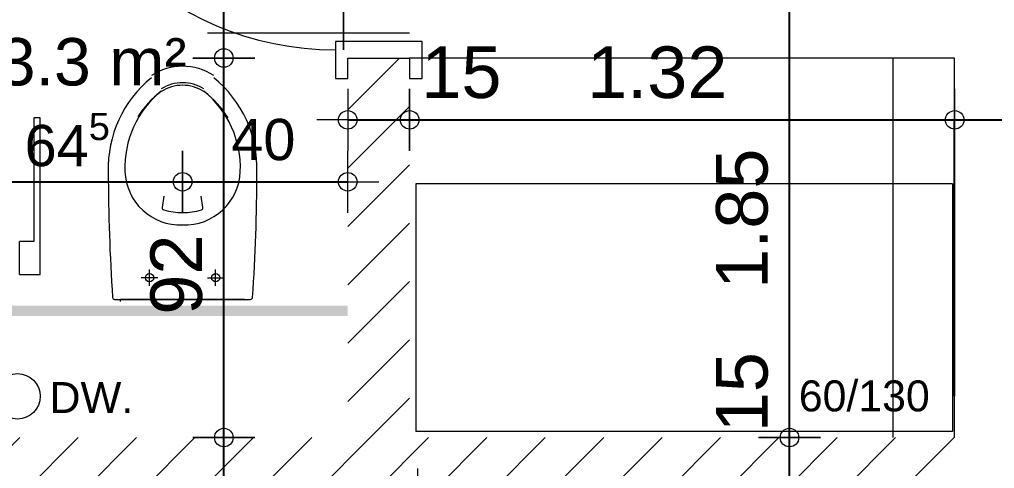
# Model space of a CAD drawing. Header units: metres. Extents: x 2.1 to 55.1, y 135.2 to 164.9.
# Drawn here: x 30.296 to 32.657, y 153.4 to 154.488 of the extents above; entities that cross this region are included whole.
import ezdxf

# ---------------------------------------------------------------- set-up
doc = ezdxf.new("R2010")
doc.units = ezdxf.units.M
doc.header["$PDMODE"] = 65
doc.linetypes.add('AUSGEZOGEN', pattern=[0])
doc.linetypes.add('VERDECKT', pattern=[9.525, 6.35, -3.175])
doc.layers.add('XR$1$_3808', color=7, linetype='Continuous')
for name, color, linetype, lineweight in [('XR$1$Bad', 7, 'AUSGEZOGEN', 13), ('XR$1$Hilfskonstruktion', 180, 'VERDECKT', 13), ('XR$1$Leichtbauwaende', 7, 'AUSGEZOGEN', 18), ('XR$1$Oeffnungsrichtung Tuere', 7, 'AUSGEZOGEN', 13), ('XR$1$Raumbezeichnung', 7, 'AUSGEZOGEN', 18), ('XR$1$Tuerzarge', 7, 'AUSGEZOGEN', 13), ('XR$1$Wand Mauerwerk tragend', 7, 'AUSGEZOGEN', 35), ('XR$1$Werkplan- Ausfuehrungsmasse', 7, 'AUSGEZOGEN', 13)]:
    doc.layers.add(name, color=color, linetype=linetype, lineweight=lineweight)
for name, color, linetype, lineweight, true_color in [('XR$1$Moebel', 7, 'AUSGEZOGEN', 13, 0xababab), ('XR$1$Sanitaer Apparate', 7, 'AUSGEZOGEN', 18, 0x656565), ('XR$1$Sanitaer Leitungen', 7, 'AUSGEZOGEN', 18, 0x656565), ('XR$1$Sanitaer Vermassung', 7, 'AUSGEZOGEN', 18, 0x656565)]:
    doc.layers.add(name, color=color, linetype=linetype, lineweight=lineweight, true_color=true_color)
doc.styles.add('ARIAL', font='ARIAL.TTF')
doc.dimstyles.new('DIMSTYLE_16', dxfattribs={"dimtxt": 0.125, "dimasz": 0.15, "dimexe": 0, "dimexo": 0, "dimgap": 0.0625, "dimtad": 2, "dimdec": 1, "dimlfac": 100, "dimrnd": 0.5, "dimzin": 4, "dimdsep": 46, "dimtxsty": 'ARIAL', "dimblk1": 'ALL_ML_KREIS', "dimblk2": 'ALL_ML_KREIS', "dimsah": 1, "dimcen": 0, "dimclrd": 256, "dimclre": 256, "dimclrt": 256, "dimadec": 0, "dimazin": 0, "dimtfac": 1, "dimtdec": 0, "dimtix": 1, "dimtmove": 2, "dimatfit": 3, "dimfxl": 0, "dimtvp": 1.2, "dimtzin": 0, "dimlwd": 0, "dimlwe": -1, "dimarcsym": 0})
doc.dimstyles.new('DIMSTYLE_18', dxfattribs={"dimtxt": 0.125, "dimasz": 0.15, "dimexe": 0, "dimexo": 0, "dimgap": 0.0625, "dimtad": 2, "dimrnd": 0.005, "dimzin": 4, "dimdsep": 46, "dimtxsty": 'ARIAL', "dimblk1": 'ALL_ML_KREIS', "dimblk2": 'ALL_ML_KREIS', "dimsah": 1, "dimcen": 0, "dimclrd": 256, "dimclre": 256, "dimclrt": 256, "dimadec": 0, "dimazin": 0, "dimtfac": 1, "dimtdec": 0, "dimtix": 1, "dimtmove": 2, "dimatfit": 3, "dimfxl": 0, "dimtzin": 0, "dimlwd": 0, "dimlwe": -1, "dimarcsym": 0})
doc.dimstyles.new('DIMSTYLE_26', dxfattribs={"dimtxt": 0.125, "dimasz": 0.15, "dimexe": 0, "dimexo": 0, "dimgap": 0.0625, "dimtad": 2, "dimdec": 1, "dimlfac": 100, "dimrnd": 0.5, "dimzin": 4, "dimdsep": 46, "dimtxsty": 'ARIAL', "dimblk1": 'ALL_ML_KREIS', "dimblk2": 'ALL_ML_KREIS', "dimsah": 1, "dimcen": 0, "dimclrd": 256, "dimclre": 256, "dimclrt": 256, "dimadec": 0, "dimazin": 0, "dimtfac": 1, "dimtdec": 0, "dimtix": 1, "dimtmove": 2, "dimatfit": 3, "dimfxl": 0, "dimtzin": 0, "dimlwd": 0, "dimlwe": -1, "dimarcsym": 0})
doc.dimstyles.new('DIMSTYLE_31', dxfattribs={"dimtxt": 0.1, "dimasz": 0.15, "dimexe": 0, "dimexo": 0, "dimgap": 0.05, "dimtad": 2, "dimdec": 1, "dimlfac": 100, "dimrnd": 0.5, "dimzin": 4, "dimdsep": 46, "dimtxsty": 'ARIAL', "dimblk1": 'ALL_ML_KREIS', "dimblk2": 'ALL_ML_KREIS', "dimsah": 1, "dimcen": 0, "dimclrd": 240, "dimclre": 240, "dimclrt": 240, "dimadec": 0, "dimazin": 0, "dimtfac": 1, "dimtdec": 0, "dimtix": 1, "dimtmove": 2, "dimatfit": 3, "dimfxl": 0, "dimtzin": 0, "dimlwd": 0, "dimlwe": 13, "dimarcsym": 0})
pattern_1 = [(45, (0, 0), (-0.14142136, 0.14142136), []), (45, (-0.07071, 0.07071), (-0.14142136, 0.14142136), [])]

# ---------------------------------------------------------------- blocks, each defined once
blk = doc.blocks.new('ALL_ML_KREIS')
at = {"color": 0, "linetype": 'ByBlock', "lineweight": -2}
for p, q in [((0, -0.5), (0, 0.5)), ((-1, 0), (0.5, 0))]:
    blk.add_line(p, q, dxfattribs=at)
blk.add_circle((0, 0), 0.15, dxfattribs=at)
blk = doc.blocks.new('*D99')
at = {"layer": 'DEFPOINTS', "transparency": 33554687}
for p in [(31.0909, 154.3947), (31.0909, 154.2447), (31.2409, 153.4747)]:
    blk.add_point(p, dxfattribs=at)
at = {"layer": 'XR$1$Werkplan- Ausfuehrungsmasse', "lineweight": -2, "transparency": 33554687}
for p, q in [((31.0909, 154.2447), (31.0909, 154.2447)), ((31.0909, 154.2447), (31.2409, 154.2447)), ((31.2409, 154.2447), (31.2409, 154.2447))]:
    blk.add_line(p, q, dxfattribs=at)
at = {"layer": 'XR$1$Werkplan- Ausfuehrungsmasse', "transparency": 33554687, "xscale": 0.15, "yscale": 0.15, "zscale": 0.15, "rotation": 180}
blk.add_blockref('ALL_ML_KREIS', (31.0909, 154.2447), dxfattribs=at)
at = {"layer": 'XR$1$Werkplan- Ausfuehrungsmasse', "transparency": 33554687, "xscale": 0.15, "yscale": 0.15, "zscale": 0.15}
blk.add_blockref('ALL_ML_KREIS', (31.2409, 154.2447), dxfattribs=at)
at = {"layer": 'XR$1$Werkplan- Ausfuehrungsmasse', "transparency": 33554687, "insert": (31.3662, 154.3593), "char_height": 0.125, "width": 0.5, "attachment_point": 5, "style": 'ARIAL'}
blk.add_mtext('\\A1;{\\A1;{15\\H0.082500;\\S^ ;}}', dxfattribs=at)
blk = doc.blocks.new('*D100')
at = {"layer": 'DEFPOINTS', "transparency": 33554687}
for p in [(31.2409, 154.2447), (31.2409, 153.4747), (32.5609, 153.4747)]:
    blk.add_point(p, dxfattribs=at)
at = {"layer": 'XR$1$Werkplan- Ausfuehrungsmasse', "lineweight": -2, "transparency": 33554687}
for p, q in [((31.2409, 154.2447), (31.2409, 154.2447)), ((31.2409, 154.2447), (32.5609, 154.2447)), ((32.5609, 153.5747), (32.5609, 154.2447))]:
    blk.add_line(p, q, dxfattribs=at)
at = {"layer": 'XR$1$Werkplan- Ausfuehrungsmasse', "transparency": 33554687, "xscale": 0.15, "yscale": 0.15, "zscale": 0.15, "rotation": 180}
blk.add_blockref('ALL_ML_KREIS', (31.2409, 154.2447), dxfattribs=at)
at = {"layer": 'XR$1$Werkplan- Ausfuehrungsmasse', "transparency": 33554687, "xscale": 0.15, "yscale": 0.15, "zscale": 0.15}
blk.add_blockref('ALL_ML_KREIS', (32.5609, 154.2447), dxfattribs=at)
at = {"layer": 'XR$1$Werkplan- Ausfuehrungsmasse', "transparency": 33554687, "insert": (31.8406, 154.3594), "char_height": 0.125, "width": 0.5, "attachment_point": 5, "style": 'ARIAL'}
blk.add_mtext('\\A1;{\\A1;{1.32\\H0.082500;\\S^ ;}}', dxfattribs=at)
blk = doc.blocks.new('*D101')
at = {"layer": 'DEFPOINTS', "transparency": 33554687}
for p in [(32.5609, 154.2447), (33.7909, 154.0947), (32.5609, 153.4747)]:
    blk.add_point(p, dxfattribs=at)
at = {"layer": 'XR$1$Werkplan- Ausfuehrungsmasse', "lineweight": -2, "transparency": 33554687}
for p, q in [((32.5609, 153.5747), (32.5609, 154.2447)), ((32.5609, 154.2447), (33.7909, 154.2447)), ((33.7909, 154.2447), (33.7909, 154.2447))]:
    blk.add_line(p, q, dxfattribs=at)
at = {"layer": 'XR$1$Werkplan- Ausfuehrungsmasse', "transparency": 33554687, "xscale": 0.15, "yscale": 0.15, "zscale": 0.15, "rotation": 180}
blk.add_blockref('ALL_ML_KREIS', (32.5609, 154.2447), dxfattribs=at)
at = {"layer": 'XR$1$Werkplan- Ausfuehrungsmasse', "transparency": 33554687, "xscale": 0.15, "yscale": 0.15, "zscale": 0.15}
blk.add_blockref('ALL_ML_KREIS', (33.7909, 154.2447), dxfattribs=at)
at = {"layer": 'XR$1$Werkplan- Ausfuehrungsmasse', "transparency": 33554687, "insert": (33.1849, 154.3594), "char_height": 0.125, "width": 0.5, "attachment_point": 5, "style": 'ARIAL'}
blk.add_mtext('\\A1;{\\A1;{1.23\\H0.082500;\\S^ ;}}', dxfattribs=at)
blk = doc.blocks.new('*D110')
at = {"layer": 'DEFPOINTS', "transparency": 33554687}
for p in [(31.0909, 153.4747), (30.7909, 153.3247), (32.4109, 153.3247)]:
    blk.add_point(p, dxfattribs=at)
at = {"layer": 'XR$1$Werkplan- Ausfuehrungsmasse', "lineweight": -2, "transparency": 33554687}
for p, q in [((30.7909, 153.4747), (30.7909, 153.4747)), ((30.7909, 153.3247), (30.7909, 153.4747)), ((30.7909, 153.3247), (30.7909, 153.3247))]:
    blk.add_line(p, q, dxfattribs=at)
at = {"layer": 'XR$1$Werkplan- Ausfuehrungsmasse', "transparency": 33554687, "xscale": 0.15, "yscale": 0.15, "zscale": 0.15}
for p, rotation in [((30.7909, 153.4747), 90), ((30.7909, 153.3247), 270)]:
    blk.add_blockref('ALL_ML_KREIS', p, dxfattribs=dict(at, rotation=rotation))
at = {"layer": 'XR$1$Werkplan- Ausfuehrungsmasse', "transparency": 33554687, "insert": (30.6763, 153.2025), "char_height": 0.125, "width": 0.5, "attachment_point": 5, "rotation": 90, "style": 'ARIAL'}
blk.add_mtext('\\A1;{\\A1;{15\\H0.082500;\\S^ ;}}', dxfattribs=at)
blk = doc.blocks.new('*D111')
at = {"layer": 'DEFPOINTS', "transparency": 33554687}
for p in [(31.0909, 154.3947), (30.7909, 153.4747), (31.0909, 153.4747)]:
    blk.add_point(p, dxfattribs=at)
at = {"layer": 'XR$1$Werkplan- Ausfuehrungsmasse', "lineweight": -2, "transparency": 33554687}
for p, q in [((30.7909, 154.3947), (30.7909, 154.3947)), ((30.7909, 153.4747), (30.7909, 154.3947)), ((30.7909, 153.4747), (30.7909, 153.4747))]:
    blk.add_line(p, q, dxfattribs=at)
at = {"layer": 'XR$1$Werkplan- Ausfuehrungsmasse', "transparency": 33554687, "xscale": 0.15, "yscale": 0.15, "zscale": 0.15}
for p, rotation in [((30.7909, 154.3947), 90), ((30.7909, 153.4747), 270)]:
    blk.add_blockref('ALL_ML_KREIS', p, dxfattribs=dict(at, rotation=rotation))
at = {"layer": 'XR$1$Werkplan- Ausfuehrungsmasse', "transparency": 33554687, "insert": (30.6763, 153.8697), "char_height": 0.125, "width": 0.5, "attachment_point": 5, "rotation": 90, "style": 'ARIAL'}
blk.add_mtext('\\A1;{\\A1;{92\\H0.082500;\\S^ ;}}', dxfattribs=at)
blk = doc.blocks.new('*D112')
at = {"layer": 'DEFPOINTS', "transparency": 33554687}
for p in [(31.0909, 155.1747), (30.7909, 154.3947), (31.0909, 154.3947)]:
    blk.add_point(p, dxfattribs=at)
at = {"layer": 'XR$1$Werkplan- Ausfuehrungsmasse', "lineweight": -2, "transparency": 33554687}
for p, q in [((30.7909, 155.1747), (30.7909, 155.1747)), ((30.7909, 154.3947), (30.7909, 155.1747)), ((30.7909, 154.3947), (30.7909, 154.3947))]:
    blk.add_line(p, q, dxfattribs=at)
at = {"layer": 'XR$1$Werkplan- Ausfuehrungsmasse', "transparency": 33554687, "xscale": 0.15, "yscale": 0.15, "zscale": 0.15}
for p, rotation in [((30.7909, 155.1747), 90), ((30.7909, 154.3947), 270)]:
    blk.add_blockref('ALL_ML_KREIS', p, dxfattribs=dict(at, rotation=rotation))
at = {"layer": 'XR$1$Werkplan- Ausfuehrungsmasse', "transparency": 33554687, "insert": (30.6763, 154.9533), "char_height": 0.125, "width": 0.5, "attachment_point": 5, "rotation": 90, "style": 'ARIAL'}
blk.add_mtext('\\A1;{\\A1;{78\\H0.082500;\\S^ ;}}', dxfattribs=at)
at = {"layer": 'XR$1$Werkplan- Ausfuehrungsmasse', "transparency": 33554687, "insert": (30.8414, 154.659), "char_height": 0.125, "width": 0.00625, "attachment_point": 1, "rotation": 90, "line_spacing_factor": 0.60241, "style": 'ARIAL'}
blk.add_mtext('\\A1;{2.14\\H0.082500;\\S^ ;}', dxfattribs=at)
blk = doc.blocks.new('*D115')
at = {"layer": 'DEFPOINTS', "transparency": 33554687}
for p in [(32.4109, 153.3247), (31.2609, 152.1447), (31.5609, 152.1447)]:
    blk.add_point(p, dxfattribs=at)
at = {"layer": 'XR$1$Werkplan- Ausfuehrungsmasse', "lineweight": -2, "transparency": 33554687}
for p, q in [((31.2609, 153.3247), (31.2609, 153.3247)), ((31.2609, 152.1447), (31.2609, 153.3247)), ((31.4609, 152.1447), (31.2609, 152.1447))]:
    blk.add_line(p, q, dxfattribs=at)
at = {"layer": 'XR$1$Werkplan- Ausfuehrungsmasse', "transparency": 33554687, "xscale": 0.15, "yscale": 0.15, "zscale": 0.15}
for p, rotation in [((31.2609, 153.3247), 90), ((31.2609, 152.1447), 270)]:
    blk.add_blockref('ALL_ML_KREIS', p, dxfattribs=dict(at, rotation=rotation))
at = {"layer": 'XR$1$Werkplan- Ausfuehrungsmasse', "transparency": 33554687, "insert": (31.1463, 152.6936), "char_height": 0.125, "width": 0.5, "attachment_point": 5, "rotation": 90, "style": 'ARIAL'}
blk.add_mtext('\\A1;{\\A1;{1.18\\H0.082500;\\S^ ;}}', dxfattribs=at)
blk = doc.blocks.new('*D208')
at = {"layer": 'DEFPOINTS', "transparency": 33554687}
for p in [(33.7909, 154.0947), (32.5609, 153.1747), (32.5609, 152.9147)]:
    blk.add_point(p, dxfattribs=at)
at = {"layer": 'XR$1$Werkplan- Ausfuehrungsmasse', "lineweight": -2, "transparency": 33554687}
for p, q in [((32.5609, 153.0742), (32.5609, 152.9147)), ((32.5609, 152.9147), (33.7909, 152.9147)), ((33.7909, 152.9147), (33.7909, 152.9147))]:
    blk.add_line(p, q, dxfattribs=at)
at = {"layer": 'XR$1$Werkplan- Ausfuehrungsmasse', "transparency": 33554687, "xscale": 0.15, "yscale": 0.15, "zscale": 0.15, "rotation": 180}
blk.add_blockref('ALL_ML_KREIS', (32.5609, 152.9147), dxfattribs=at)
at = {"layer": 'XR$1$Werkplan- Ausfuehrungsmasse', "transparency": 33554687, "xscale": 0.15, "yscale": 0.15, "zscale": 0.15}
blk.add_blockref('ALL_ML_KREIS', (33.7909, 152.9147), dxfattribs=at)
at = {"layer": 'XR$1$Werkplan- Ausfuehrungsmasse', "transparency": 33554687, "insert": (33.1849, 153.0294), "char_height": 0.125, "width": 0.5, "attachment_point": 5, "style": 'ARIAL'}
blk.add_mtext('\\A1;{\\A1;{1.23\\H0.082500;\\S^ ;}}', dxfattribs=at)
blk = doc.blocks.new('*D252')
at = {"layer": 'DEFPOINTS', "color": 240, "lineweight": 13, "transparency": 33554687}
for p in [(30.0459, 154.0947), (30.0459, 153.878), (30.6909, 153.8097)]:
    blk.add_point(p, dxfattribs=at)
at = {"layer": 'XR$1$Sanitaer Vermassung', "color": 240, "linetype": 'AUSGEZOGEN', "lineweight": -2, "transparency": 33554687}
for p, q in [((30.0459, 154.0947), (30.0459, 154.0947)), ((30.6909, 154.0947), (30.6909, 154.0947))]:
    blk.add_line(p, q, dxfattribs=at)
at = {"layer": 'XR$1$Sanitaer Vermassung', "color": 240, "lineweight": -2, "transparency": 33554687}
blk.add_line((30.0459, 154.0947), (30.6909, 154.0947), dxfattribs=at)
at = {"layer": 'XR$1$Sanitaer Vermassung', "color": 240, "lineweight": 13, "transparency": 33554687, "xscale": 0.15, "yscale": 0.15, "zscale": 0.15, "rotation": 180}
blk.add_blockref('ALL_ML_KREIS', (30.0459, 154.0947), dxfattribs=at)
at = {"layer": 'XR$1$Sanitaer Vermassung', "color": 240, "lineweight": 13, "transparency": 33554687, "xscale": 0.15, "yscale": 0.15, "zscale": 0.15}
blk.add_blockref('ALL_ML_KREIS', (30.6909, 154.0947), dxfattribs=at)
at = {"layer": 'XR$1$Sanitaer Vermassung', "color": 240, "lineweight": 13, "transparency": 33554687, "insert": (30.4116, 154.1964), "char_height": 0.1, "width": 0.4, "attachment_point": 5, "style": 'ARIAL'}
blk.add_mtext('\\A1;{\\A1;{64\\H0.066000;\\S5^ ;}}', dxfattribs=at)
blk = doc.blocks.new('*D253')
at = {"layer": 'DEFPOINTS', "color": 240, "lineweight": 13, "transparency": 33554687}
for p in [(30.6909, 154.0947), (30.6909, 153.8097), (31.0909, 153.4747)]:
    blk.add_point(p, dxfattribs=at)
at = {"layer": 'XR$1$Sanitaer Vermassung', "color": 240, "linetype": 'AUSGEZOGEN', "lineweight": -2, "transparency": 33554687}
for p, q in [((30.6909, 154.0947), (30.6909, 154.0947)), ((31.0909, 154.0947), (31.0909, 154.0947))]:
    blk.add_line(p, q, dxfattribs=at)
at = {"layer": 'XR$1$Sanitaer Vermassung', "color": 240, "lineweight": -2, "transparency": 33554687}
blk.add_line((30.6909, 154.0947), (31.0909, 154.0947), dxfattribs=at)
at = {"layer": 'XR$1$Sanitaer Vermassung', "color": 240, "lineweight": 13, "transparency": 33554687, "xscale": 0.15, "yscale": 0.15, "zscale": 0.15, "rotation": 180}
blk.add_blockref('ALL_ML_KREIS', (30.6909, 154.0947), dxfattribs=at)
at = {"layer": 'XR$1$Sanitaer Vermassung', "color": 240, "lineweight": 13, "transparency": 33554687, "xscale": 0.15, "yscale": 0.15, "zscale": 0.15}
blk.add_blockref('ALL_ML_KREIS', (31.0909, 154.0947), dxfattribs=at)
at = {"layer": 'XR$1$Sanitaer Vermassung', "color": 240, "lineweight": 13, "transparency": 33554687, "insert": (30.8866, 154.1964), "char_height": 0.1, "width": 0.4, "attachment_point": 5, "style": 'ARIAL'}
blk.add_mtext('\\A1;{\\A1;{40\\H0.066000;\\S^ ;}}', dxfattribs=at)
blk = doc.blocks.new('*D665')
at = {"layer": 'DEFPOINTS', "transparency": 33554687}
for p in [(32.4109, 153.3247), (32.1609, 153.1747), (32.4109, 153.1747)]:
    blk.add_point(p, dxfattribs=at)
at = {"layer": 'XR$1$Werkplan- Ausfuehrungsmasse', "lineweight": -2, "transparency": 33554687}
for p, q in [((32.1609, 153.3247), (32.1609, 153.3247)), ((32.1609, 153.1747), (32.1609, 153.3247)), ((32.1609, 153.1747), (32.1609, 153.1747))]:
    blk.add_line(p, q, dxfattribs=at)
at = {"layer": 'XR$1$Werkplan- Ausfuehrungsmasse', "transparency": 33554687, "xscale": 0.15, "yscale": 0.15, "zscale": 0.15}
for p, rotation in [((32.1609, 153.3247), 90), ((32.1609, 153.1747), 270)]:
    blk.add_blockref('ALL_ML_KREIS', p, dxfattribs=dict(at, rotation=rotation))
at = {"layer": 'XR$1$Werkplan- Ausfuehrungsmasse', "transparency": 33554687, "insert": (32.0463, 153.0525), "char_height": 0.125, "width": 0.5, "attachment_point": 5, "rotation": 90, "style": 'ARIAL'}
blk.add_mtext('\\A1;{\\A1;{15\\H0.082500;\\S^ ;}}', dxfattribs=at)
blk = doc.blocks.new('*D666')
at = {"layer": 'DEFPOINTS', "transparency": 33554687}
for p in [(31.2409, 153.4747), (32.1609, 153.3247), (32.4109, 153.3247)]:
    blk.add_point(p, dxfattribs=at)
at = {"layer": 'XR$1$Werkplan- Ausfuehrungsmasse', "lineweight": -2, "transparency": 33554687}
for p, q in [((32.1609, 153.4747), (32.1609, 153.4747)), ((32.1609, 153.3247), (32.1609, 153.4747)), ((32.1609, 153.3247), (32.1609, 153.3247))]:
    blk.add_line(p, q, dxfattribs=at)
at = {"layer": 'XR$1$Werkplan- Ausfuehrungsmasse', "transparency": 33554687, "xscale": 0.15, "yscale": 0.15, "zscale": 0.15}
for p, rotation in [((32.1609, 153.4747), 90), ((32.1609, 153.3247), 270)]:
    blk.add_blockref('ALL_ML_KREIS', p, dxfattribs=dict(at, rotation=rotation))
at = {"layer": 'XR$1$Werkplan- Ausfuehrungsmasse', "transparency": 33554687, "insert": (32.0463, 153.5847), "char_height": 0.125, "width": 0.5, "attachment_point": 5, "rotation": 90, "style": 'ARIAL'}
blk.add_mtext('\\A1;{\\A1;{15\\H0.082500;\\S^ ;}}', dxfattribs=at)
blk = doc.blocks.new('*D667')
at = {"layer": 'DEFPOINTS', "transparency": 33554687}
for p in [(32.2609, 155.3247), (31.2409, 153.4747), (32.1609, 153.4747)]:
    blk.add_point(p, dxfattribs=at)
at = {"layer": 'XR$1$Werkplan- Ausfuehrungsmasse', "lineweight": -2, "transparency": 33554687}
for p, q in [((32.1609, 155.3247), (32.1609, 155.3247)), ((32.1609, 153.4747), (32.1609, 155.3247)), ((32.1609, 153.4747), (32.1609, 153.4747))]:
    blk.add_line(p, q, dxfattribs=at)
at = {"layer": 'XR$1$Werkplan- Ausfuehrungsmasse', "transparency": 33554687, "xscale": 0.15, "yscale": 0.15, "zscale": 0.15}
for p, rotation in [((32.1609, 155.3247), 90), ((32.1609, 153.4747), 270)]:
    blk.add_blockref('ALL_ML_KREIS', p, dxfattribs=dict(at, rotation=rotation))
at = {"layer": 'XR$1$Werkplan- Ausfuehrungsmasse', "transparency": 33554687, "insert": (32.0463, 154.0052), "char_height": 0.125, "width": 0.5, "attachment_point": 5, "rotation": 90, "style": 'ARIAL'}
blk.add_mtext('\\A1;{\\A1;{1.85\\H0.082500;\\S^ ;}}', dxfattribs=at)

msp = doc.modelspace()

# ---------------------------------------------------------------- hatches: boundary and pattern name
at = {"layer": 'XR$1$Leichtbauwaende', "linetype": 'AUSGEZOGEN', "lineweight": 13, "true_color": 0xababab, "transparency": 33554687}
msp.add_hatch(color=253, dxfattribs=at).paths.add_polyline_path([(29.2509, 153.7697), (31.0909, 153.7697), (31.0909, 153.7947), (29.2509, 153.7947)])
at = {"layer": 'XR$1$Wand Mauerwerk tragend', "lineweight": 13, "transparency": 33554687}
h = msp.add_hatch(dxfattribs=at)
h.set_pattern_fill('SCHRAFFUR_1', color=256, scale=0.05, style=0, pattern_type=2)
h.set_pattern_definition(pattern_1)
h.paths.add_polyline_path([(31.2409, 153.4747), (31.2409, 154.3947), (31.0909, 154.3947), (31.0909, 153.4747)], flags=0)
h = msp.add_hatch(dxfattribs=at)
h.set_pattern_fill('SCHRAFFUR_1', color=256, scale=0.05, style=0, pattern_type=2)
h.set_pattern_definition(pattern_1)
h.paths.add_polyline_path([(32.5609, 153.4747), (28.9109, 153.4747), (28.9109, 153.3247), (32.5609, 153.3247)], flags=0)

# ---------------------------------------------------------------- linework, layer by layer
at = {"layer": 'XR$1$_3808', "color": 22, "linetype": 'AUSGEZOGEN', "lineweight": 13, "transparency": 33554687}
msp.add_3dface([(31.0809, 155.1547), (31.0809, 154.4147), (31.0809, 154.4147, 2.12), (31.0809, 155.1547, 2.12)], dxfattribs=at)
at = {"layer": 'XR$1$Bad', "color": 7, "linetype": 'AUSGEZOGEN', "lineweight": 13, "transparency": 33554687}
for p, q in [((30.6459, 154.06), (30.6416, 154.032)), ((30.7402, 154.032), (30.7359, 154.06)), ((30.6109, 153.8421), (30.6109, 153.8821)), ((30.7709, 153.8421), (30.7709, 153.8821)), ((30.6309, 153.8621), (30.5909, 153.8621)), ((30.7509, 153.8621), (30.7909, 153.8621)), ((30.5264, 153.8097), (30.8554, 153.8097)), ((30.5409, 153.8047), (30.5409, 153.8097)), ((30.8409, 153.8097), (30.5409, 153.8097))]:
    msp.add_line(p, q, dxfattribs=at)
for centre in [(30.6109, 153.8621), (30.7709, 153.8621)]:
    msp.add_circle(centre, 0.01, dxfattribs=at)
for centre, radius, start, end in [((30.6909, 154.2384), 0.1363, 56.4065, 123.5935), ((30.7926, 154.1277), 0.2818, 128.9266, 181.9699), ((30.6909, 154.2384), 0.0963, 57.467, 122.533), ((30.6909, 154.2324), 0.0963, 57.467, 122.533), ((30.5892, 154.1277), 0.2818, 358.0301, 51.0734), ((30.7926, 154.1279), 0.2417, 129.4207, 181.9854), ((30.7674, 154.1383), 0.2172, 126.1909, 148.4865), ((30.5892, 154.1279), 0.2417, 358.0146, 50.5793), ((30.6138, 154.138), 0.2179, 30.8138, 53.7143), ((35.054, 154.123), 4.5431, 180.0627, 183.8959), ((30.6861, 154.1251), 0.1352, 182.3824, 272.0384), ((30.6957, 154.1251), 0.1352, 267.9616, 357.6176), ((26.3279, 154.123), 4.5431, 356.1041, 359.9373), ((30.6465, 154.0313), 0.005, 171.1794, 254.028), ((30.6909, 154.1864), 0.1663, 254.028, 285.972), ((30.7353, 154.0313), 0.005, 285.972, 8.8206), ((30.5264, 153.8147), 0.005, 184.6082, 270), ((30.8554, 153.8147), 0.005, 270, 355.3918)]:
    msp.add_arc(centre, radius, start, end, dxfattribs=at)
at = {"layer": 'XR$1$Hilfskonstruktion', "transparency": 33554687}
for p, q in [((31.2409, 154.4547), (30.7514, 154.4547)), ((32.4109, 154.3947), (31.2409, 154.3947)), ((32.5609, 154.3947), (32.4109, 154.3947)), ((32.4109, 154.3947), (32.4109, 153.4747)), ((32.5609, 153.4747), (32.5609, 154.3947))]:
    msp.add_line(p, q, dxfattribs=at)
at = {"layer": 'XR$1$Moebel', "transparency": 33554687}
for p, q in [((31.2559, 154.0897), (31.2559, 153.4897)), ((32.5559, 154.0897), (31.2559, 154.0897)), ((32.5559, 154.0897), (32.5559, 153.4897)), ((32.5559, 153.4897), (31.2559, 153.4897))]:
    msp.add_line(p, q, dxfattribs=at)
at = {"layer": 'XR$1$Oeffnungsrichtung Tuere', "transparency": 33554687}
msp.add_arc((31.0609, 155.1547), 0.74, 180, 270, dxfattribs=at)
at = {"layer": 'XR$1$Sanitaer Apparate', "color": 7, "lineweight": 13, "transparency": 33554687}
for p, q in [((30.3459, 154.2497), (30.3309, 154.2497)), ((30.3309, 154.2497), (30.3309, 153.9497)), ((30.3459, 153.8697), (30.3459, 154.2497)), ((30.2959, 153.8697), (30.2959, 153.9497)), ((30.3309, 153.9497), (30.2959, 153.9497)), ((30.2959, 153.8697), (30.3459, 153.8697))]:
    msp.add_line(p, q, dxfattribs=at)
at = {"layer": 'XR$1$Sanitaer Leitungen', "transparency": 33554687}
msp.add_circle((30.2909, 153.5747), 0.055, dxfattribs=at)
at = {"layer": 'XR$1$Tuerzarge', "transparency": 33554687}
msp.add_lwpolyline([(31.1659, 154.4347), (31.0609, 154.4347), (31.0609, 154.3447), (31.0909, 154.3447), (31.0909, 154.3947), (31.2409, 154.3947), (31.2409, 154.3447), (31.2709, 154.3447), (31.2709, 154.4347), (31.1659, 154.4347)], close=True, dxfattribs=at)

# ---------------------------------------------------------------- texts
at = {"layer": 'XR$1$Moebel', "transparency": 33554687, "insert": (32.1834, 153.5372), "char_height": 0.075, "width": 0.359484, "attachment_point": 7, "style": 'ARIAL'}
msp.add_mtext('\\W0.99;60/130', dxfattribs=at)
at = {"layer": 'XR$1$Raumbezeichnung', "transparency": 33554687, "insert": (29.9017, 154.4431), "char_height": 0.115, "width": 0.856684, "attachment_point": 1, "style": 'ARIAL'}
msp.add_mtext('\\W1.00;BF= 3.3 m²', dxfattribs=at)
at = {"layer": 'XR$1$Sanitaer Leitungen', "transparency": 33554687, "insert": (30.3681, 153.5717), "char_height": 0.075, "width": 0.241081, "attachment_point": 4, "style": 'ARIAL'}
msp.add_mtext('\\W1.00;DW.', dxfattribs=at)

# ---------------------------------------------------------------- dimensions: what is measured, and where the dimension line sits
at = {"layer": 'XR$1$Sanitaer Vermassung', "color": 240, "lineweight": 13, "transparency": 33554687}
for base, p1, p2, picture, middle in [((30.6909, 154.0947), (30.0459, 154.0947), (30.6909, 154.0947), '*D252', (30.4116, 154.1964)), ((31.0909, 154.0947), (30.6909, 154.0947), (31.0909, 154.0947), '*D253', (30.8866, 154.1964))]:
    dim = msp.add_linear_dim(base=base, p1=p1, p2=p2, dimstyle='DIMSTYLE_31', override={"dimpost": '<>', "dimclrd": 240, "dimclre": 240, "dimclrt": 240, "dimlwd": 0, "dimlwe": 13}, dxfattribs=at)
    dim.commit()
    dim.dimension.update_dxf_attribs({"geometry": picture, "text_midpoint": middle, "dimtype": 160})
at = {"layer": 'XR$1$Werkplan- Ausfuehrungsmasse', "transparency": 33554687}
for base, p1, p2, dimstyle, picture, middle in [((32.1609, 155.3247), (32.1609, 153.4747), (32.1609, 155.3247), 'DIMSTYLE_18', '*D667', (32.0463, 154.0052)), ((30.7909, 154.3947), (30.7909, 153.4747), (30.7909, 154.3947), 'DIMSTYLE_26', '*D111', (30.6763, 153.8697)), ((32.1609, 153.4747), (32.1609, 153.3247), (32.1609, 153.4747), 'DIMSTYLE_16', '*D666', (32.0463, 153.5847)), ((30.7909, 153.4747), (30.7909, 153.3247), (30.7909, 153.4747), 'DIMSTYLE_16', '*D110', (30.6763, 153.2025)), ((31.2609, 153.3247), (31.4609, 152.1447), (31.2609, 153.3247), 'DIMSTYLE_18', '*D115', (31.1463, 152.6936)), ((32.1609, 153.3247), (32.1609, 153.1747), (32.1609, 153.3247), 'DIMSTYLE_16', '*D665', (32.0463, 153.0525))]:
    dim = msp.add_linear_dim(base=base, p1=p1, p2=p2, angle=90, dimstyle=dimstyle, override={"dimpost": '<>', "dimclrd": 256, "dimclre": 256, "dimclrt": 256, "dimlwd": 0, "dimlwe": 65535}, dxfattribs=at)
    dim.commit()
    dim.dimension.update_dxf_attribs({"geometry": picture, "text_midpoint": middle, "dimtype": 160})
dim = msp.add_linear_dim(base=(30.7909, 155.1747), p1=(30.7909, 154.3947), p2=(30.7909, 155.1747), angle=90, text='<>\\X\\A1;{2.14\\H0.082500;\\S^ ;}', dimstyle='DIMSTYLE_26', override={"dimpost": '<>', "dimclrd": 256, "dimclre": 256, "dimclrt": 256, "dimlwd": 0, "dimlwe": 65535}, dxfattribs=at)
dim.commit()
dim.dimension.update_dxf_attribs({"geometry": '*D112', "text_midpoint": (30.6763, 154.9533), "dimtype": 160})
for base, p1, p2, dimstyle, picture, middle in [((31.2409, 154.2447), (31.0909, 154.2447), (31.2409, 154.2447), 'DIMSTYLE_16', '*D99', (31.3662, 154.3593)), ((32.5609, 154.2447), (31.2409, 154.2447), (32.5609, 153.5747), 'DIMSTYLE_18', '*D100', (31.8406, 154.3594)), ((33.7909, 154.2447), (32.5609, 153.5747), (33.7909, 154.2447), 'DIMSTYLE_18', '*D101', (33.1849, 154.3594)), ((33.7909, 152.9147), (32.5609, 153.0742), (33.7909, 152.9147), 'DIMSTYLE_18', '*D208', (33.1849, 153.0294))]:
    dim = msp.add_linear_dim(base=base, p1=p1, p2=p2, dimstyle=dimstyle, override={"dimpost": '<>', "dimclrd": 256, "dimclre": 256, "dimclrt": 256, "dimlwd": 0, "dimlwe": 65535}, dxfattribs=at)
    dim.commit()
    dim.dimension.update_dxf_attribs({"geometry": picture, "text_midpoint": middle, "dimtype": 160})

doc.saveas('drawing.dxf')
